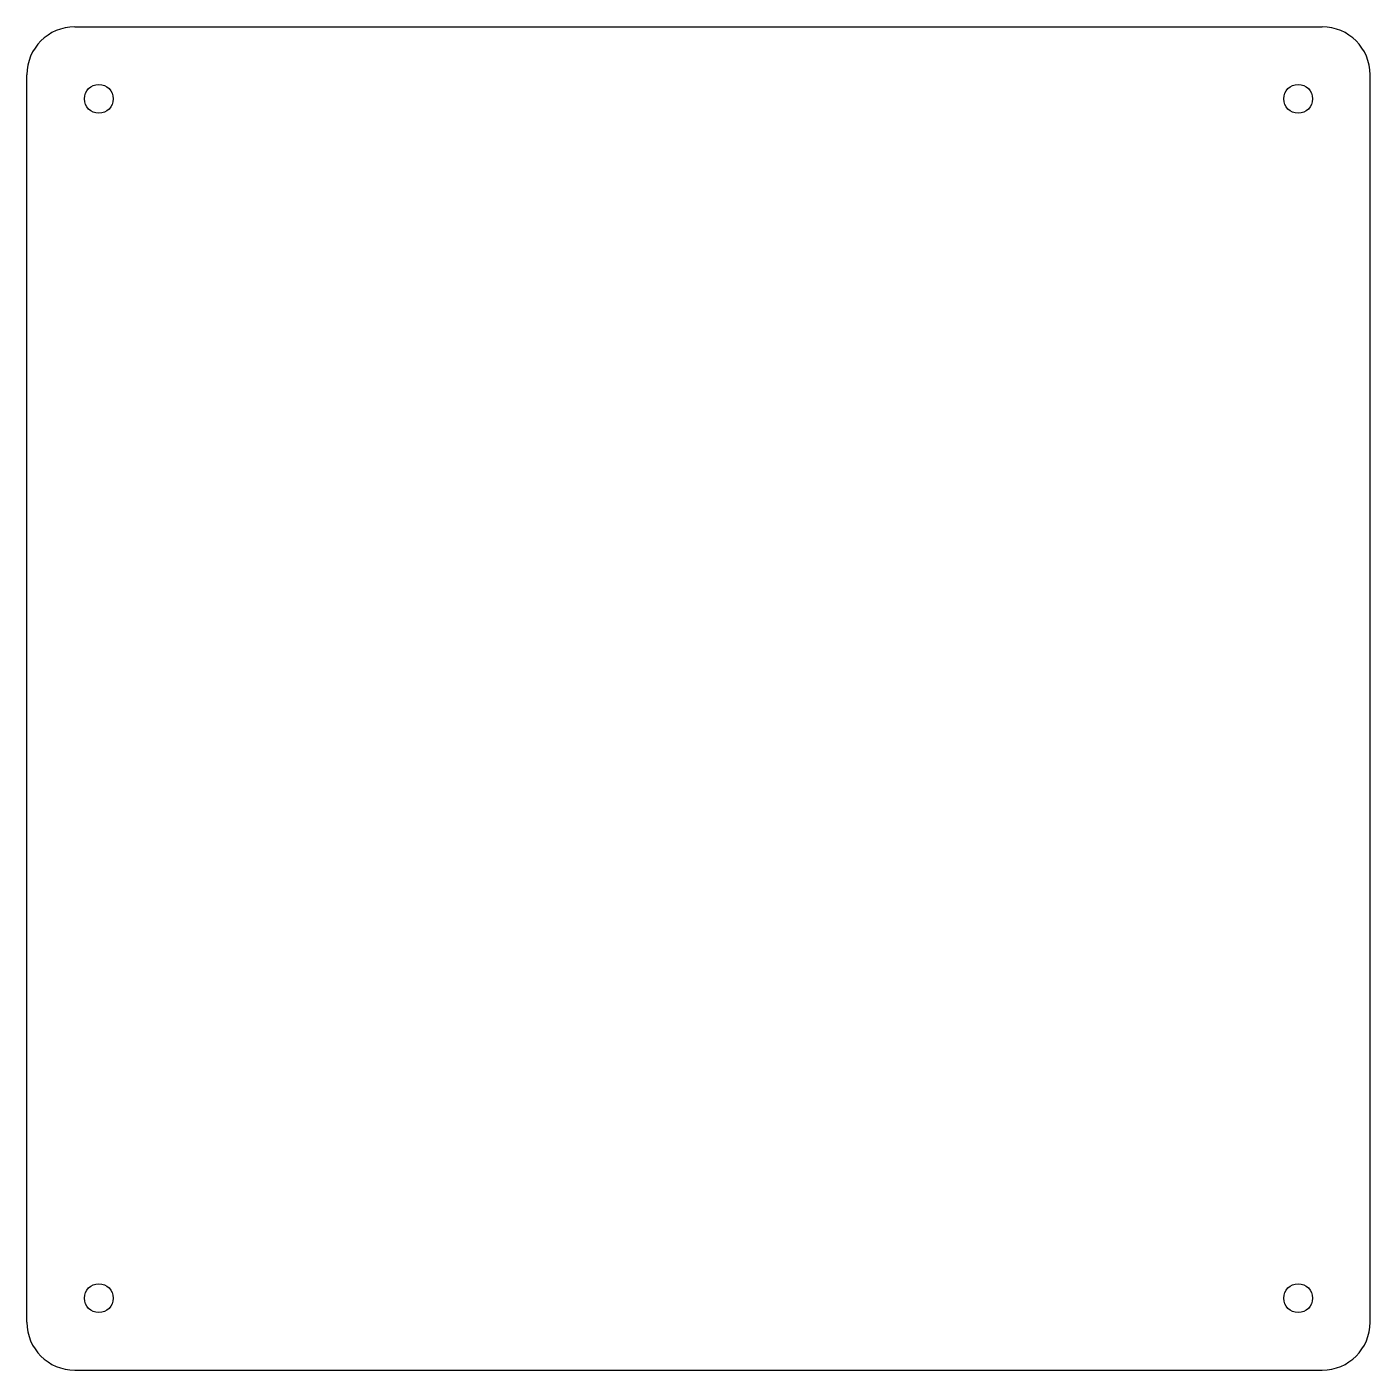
# Model space of a CAD drawing. Header units: millimetres. Extents: x 10 to 290, y 10 to 290.
import ezdxf

# ---------------------------------------------------------------- set-up
doc = ezdxf.new("R2010")
doc.units = ezdxf.units.MM
doc.layers.get('0').update_dxf_attribs({"linetype": 'CONTINUOUS', "lineweight": 25, "true_color": 0x000000})

msp = doc.modelspace()

# ---------------------------------------------------------------- linework, layer by layer
for p, q in [((20, 290), (280, 290)), ((10, 20), (10, 280)), ((290, 20), (290, 280)), ((20, 10), (280, 10))]:
    msp.add_line(p, q)
for centre in [(25, 275), (275, 275), (25, 25), (275, 25)]:
    msp.add_circle(centre, 3)
for centre, start, end in [((20, 280), 90, 180), ((280, 280), 0, 90), ((20, 20), 180, 270), ((280, 20), 270, 0)]:
    msp.add_arc(centre, 10, start, end)

doc.saveas('drawing.dxf')
